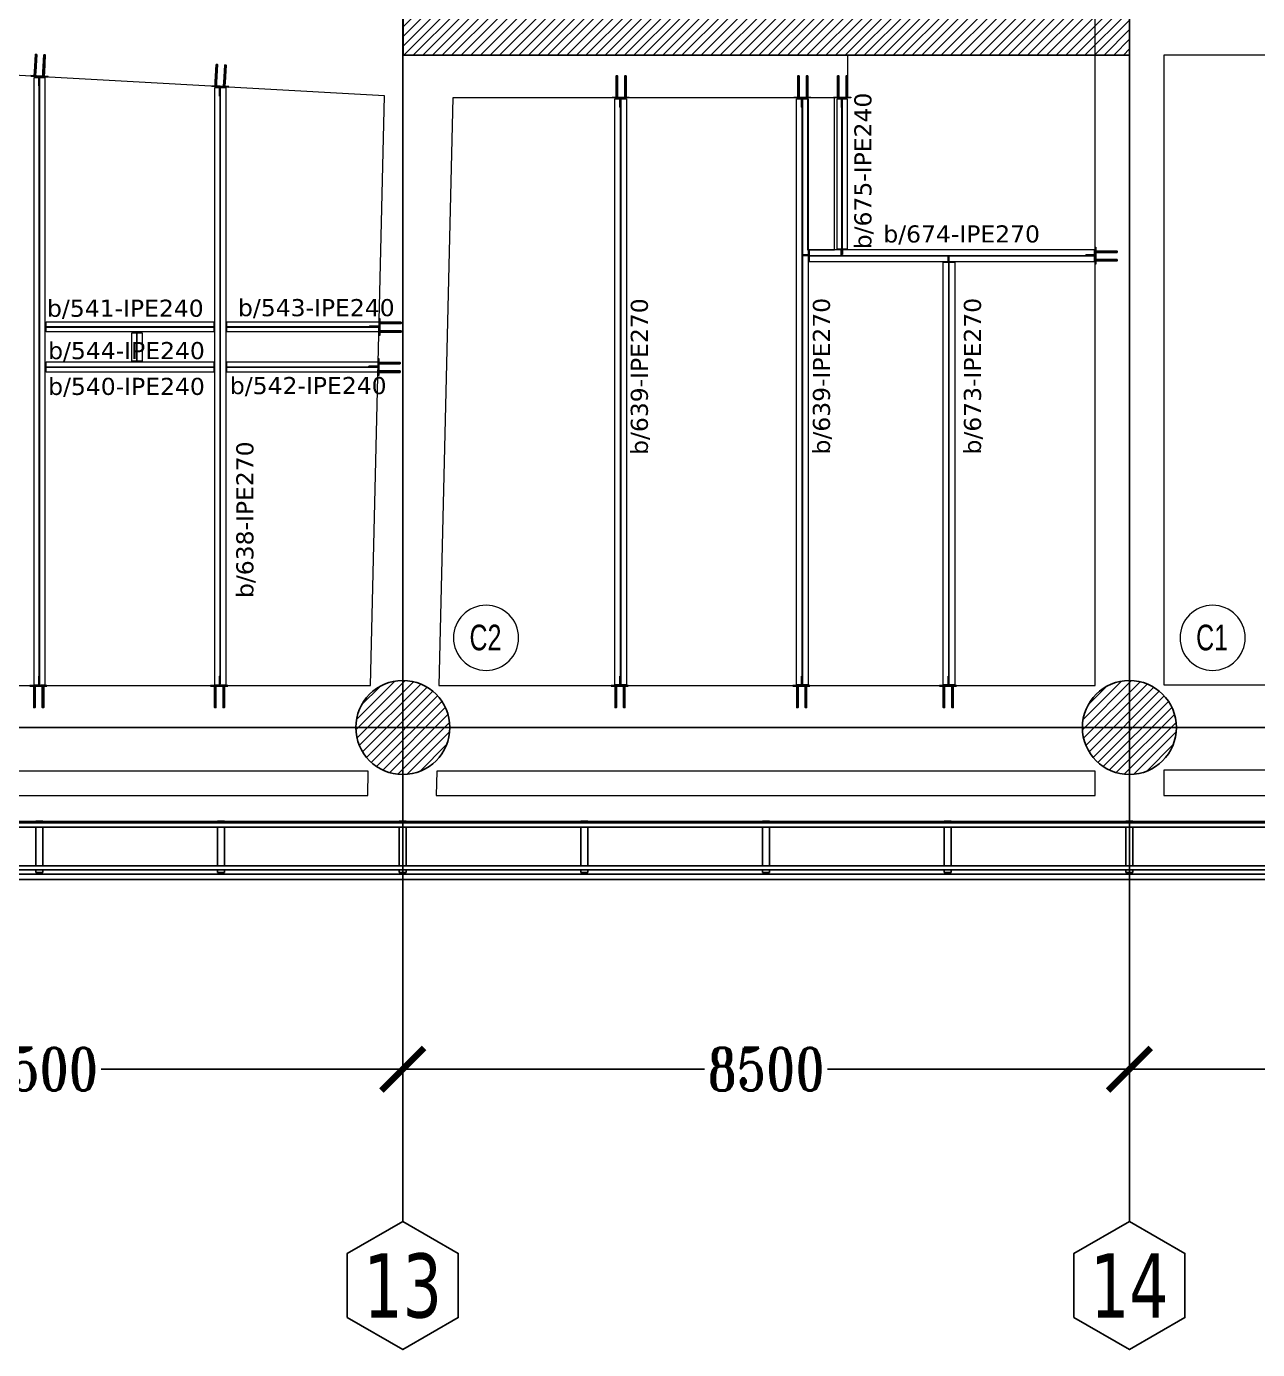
# Model space of a CAD drawing. Header units: millimetres. Extents: x -2452 to 78744, y -21906 to 33736.
# Drawn here: x 50744 to 65145, y -7280 to 8205 of the extents above; entities that cross this region are included whole.
import ezdxf
from ezdxf.enums import TextEntityAlignment as Align

# ---------------------------------------------------------------- set-up
doc = ezdxf.new("R2010")
doc.units = ezdxf.units.MM
doc.header["$LTSCALE"] = 0.9
for name, color, linetype, lineweight in [('0-3', 250, 'Continuous', 5), ('A_ALMA', 8, 'Continuous', 5), ('E_COLUMNAS-4', 1, 'Continuous', 25), ('E_TEXTO', 3, 'Continuous', 9), ('E_VIGAS', 8, 'Continuous', 9), ('E_VIGAS-1', 5, 'Continuous', 25), ('E_VIGAS-2', 10, 'Continuous', 25), ('HCB-PLATINA', 4, 'Continuous', 15), ('HCB-VIGAS', 4, 'Continuous', 15), ('VIGAS_HCB', 4, 'Continuous', 15)]:
    doc.layers.add(name, color=color, linetype=linetype, lineweight=lineweight)
for name, color, linetype in [('COTAS', 8, 'Continuous'), ('HCB-ACH_PANT', 253, 'Continuous'), ('HCB-ANCLAJE', 5, 'Continuous'), ('HCB-EJES', 1, 'Continuous'), ('HCB-ROTULOS', 2, 'Continuous'), ('HCB_PANTALLAS', 6, 'Continuous')]:
    doc.layers.add(name, color=color, linetype=linetype)
doc.layers.get('0-3').off()
doc.styles.add('Arial Narrow', font='', dxfattribs={"width": 0.85, "height": 0.3})
doc.styles.add('ROMANT', font='romant.shx', dxfattribs={"width": 0.8})
doc.styles.add('VERDANA', font='verdana.ttf')
doc.styles.get('Arial Narrow').set_extended_font_data('Arial Narrow')
doc.dimstyles.new('1.125', dxfattribs={"dimscale": 0, "dimtxt": 500, "dimasz": 500, "dimexe": 4, "dimexo": 4, "dimgap": 15, "dimtad": 0, "dimdec": 0, "dimzin": 4, "dimdsep": 46, "dimtxsty": 'ROMANT', "dimblk": 'ARCHTICK', "dimcen": -10, "dimclrd": 256, "dimclrt": 3, "dimadec": 0, "dimazin": 0, "dimtfac": 1, "dimtdec": 0, "dimtix": 1, "dimtmove": 0, "dimatfit": 0, "dimldrblk": 'OBLIQUE', "dimfxl": 0.05, "dimtolj": 1, "dimtzin": 0, "dimarcsym": 0})

# ---------------------------------------------------------------- blocks, each defined once
blk = doc.blocks.new('EST_SFM_VIGA-METALICA-SECCION-C - EST_SFM_VIGA-METALICA-UPN100-1527742-PLANTA DE PISO 14 N_E_ _56_55m')
at = {"layer": 'E_VIGAS-2'}
for p, q in [((34.044, 0.018), (-34.827, 0.018)), ((-34.827, -0.032), (34.044, -0.032))]:
    blk.add_line(p, q, dxfattribs=at)
blk = doc.blocks.new('EST_SFM_VIGA-METALICA-SECCION-C - EST_SFM_VIGA-METALICA-UPN100-1527772-PLANTA DE PISO 14 N_E_ _56_55m')
at = {"layer": 'E_VIGAS-2'}
for p, q in [((34.942, 0.032), (-34.929, 0.032)), ((-34.929, -0.018), (34.942, -0.018))]:
    blk.add_line(p, q, dxfattribs=at)
blk = doc.blocks.new('DCTIB_CNI_EST_MOD-1A-FAC_0001_rvt-2-PLANTA DE PISO 14 N_E_ _56_55m')
at = {"layer": 'E_VIGAS-1'}
for p, q in [((-27.454, 139.567), (-27.372, 139.567)), ((-27.454, 139.567), (-27.454, 139.545)), ((-27.372, 139.567), (-27.372, 139.545)), ((-25.328, 139.567), (-25.246, 139.567)), ((-25.328, 139.567), (-25.328, 139.545)), ((-25.246, 139.567), (-25.246, 139.545)), ((-23.203, 139.567), (-23.121, 139.567)), ((-23.203, 139.567), (-23.203, 139.545)), ((-23.121, 139.567), (-23.121, 139.545)), ((-21.078, 139.567), (-20.996, 139.567)), ((-21.078, 139.545), (-21.078, 139.567)), ((-20.996, 139.545), (-20.996, 139.567)), ((-18.953, 139.567), (-18.871, 139.567)), ((-18.953, 139.567), (-18.953, 139.545)), ((-18.871, 139.567), (-18.871, 139.545)), ((-16.828, 139.567), (-16.746, 139.567)), ((-16.828, 139.567), (-16.828, 139.545)), ((-16.746, 139.567), (-16.746, 139.545)), ((-14.703, 139.567), (-14.621, 139.567)), ((-14.703, 139.567), (-14.703, 139.545)), ((-14.621, 139.567), (-14.621, 139.545)), ((-27.454, 139.495), (-27.454, 139.045)), ((-27.372, 139.495), (-27.372, 139.045)), ((-25.328, 139.495), (-25.328, 139.045)), ((-25.246, 139.495), (-25.246, 139.045)), ((-23.203, 139.495), (-23.203, 139.045)), ((-23.121, 139.495), (-23.121, 139.045)), ((-21.078, 139.045), (-21.078, 139.495)), ((-20.996, 139.045), (-20.996, 139.495)), ((-18.953, 139.495), (-18.953, 139.045)), ((-18.871, 139.495), (-18.871, 139.045)), ((-16.828, 139.495), (-16.828, 139.045)), ((-16.746, 139.495), (-16.746, 139.045)), ((-14.703, 139.495), (-14.703, 139.045)), ((-14.621, 139.495), (-14.621, 139.045)), ((-9.977, 138.947), (-70.348, 138.947)), ((-27.454, 138.995), (-27.454, 138.967)), ((-27.454, 138.967), (-27.372, 138.967)), ((-27.454, 138.966), (-27.454, 138.967)), ((-27.426, 138.966), (-27.454, 138.966)), ((-27.415, 138.961), (-27.415, 138.966)), ((-27.415, 138.947), (-27.415, 138.961)), ((-27.41, 138.966), (-27.41, 138.961)), ((-27.41, 138.961), (-27.41, 138.947)), ((-27.372, 138.966), (-27.399, 138.966)), ((-27.372, 138.995), (-27.372, 138.967)), ((-27.372, 138.967), (-27.372, 138.966)), ((-25.328, 138.995), (-25.328, 138.967)), ((-25.328, 138.967), (-25.246, 138.967)), ((-25.328, 138.966), (-25.328, 138.967)), ((-25.3, 138.966), (-25.328, 138.966)), ((-25.29, 138.961), (-25.29, 138.966)), ((-25.29, 138.947), (-25.29, 138.961)), ((-25.285, 138.966), (-25.285, 138.961)), ((-25.285, 138.961), (-25.285, 138.947)), ((-25.246, 138.966), (-25.274, 138.966)), ((-25.246, 138.995), (-25.246, 138.967)), ((-25.246, 138.967), (-25.246, 138.966)), ((-23.203, 138.995), (-23.203, 138.967)), ((-23.203, 138.967), (-23.121, 138.967)), ((-23.203, 138.966), (-23.203, 138.967)), ((-23.175, 138.966), (-23.203, 138.966)), ((-23.164, 138.961), (-23.164, 138.966)), ((-23.164, 138.947), (-23.164, 138.961)), ((-23.159, 138.966), (-23.159, 138.961)), ((-23.159, 138.961), (-23.159, 138.947)), ((-23.121, 138.966), (-23.149, 138.966)), ((-23.121, 138.995), (-23.121, 138.967)), ((-23.121, 138.967), (-23.121, 138.966)), ((-21.078, 138.967), (-21.078, 138.995)), ((-21.078, 138.966), (-21.078, 138.967)), ((-21.078, 138.967), (-20.996, 138.967)), ((-21.05, 138.966), (-21.078, 138.966)), ((-21.04, 138.961), (-21.04, 138.966)), ((-21.04, 138.947), (-21.04, 138.961)), ((-21.035, 138.966), (-21.035, 138.961)), ((-21.035, 138.961), (-21.035, 138.947)), ((-20.996, 138.966), (-21.024, 138.966)), ((-20.996, 138.967), (-20.996, 138.995)), ((-20.996, 138.967), (-20.996, 138.966)), ((-18.953, 138.995), (-18.953, 138.967)), ((-18.953, 138.967), (-18.871, 138.967)), ((-18.953, 138.966), (-18.953, 138.967)), ((-18.925, 138.966), (-18.953, 138.966)), ((-18.915, 138.961), (-18.915, 138.966)), ((-18.915, 138.947), (-18.915, 138.961)), ((-18.91, 138.966), (-18.91, 138.961)), ((-18.91, 138.961), (-18.91, 138.947)), ((-18.871, 138.966), (-18.899, 138.966)), ((-18.871, 138.995), (-18.871, 138.967)), ((-18.871, 138.967), (-18.871, 138.966)), ((-16.828, 138.995), (-16.828, 138.967)), ((-16.828, 138.967), (-16.746, 138.967)), ((-16.828, 138.966), (-16.828, 138.967)), ((-16.8, 138.966), (-16.828, 138.966)), ((-16.79, 138.961), (-16.79, 138.966)), ((-16.79, 138.947), (-16.79, 138.961)), ((-16.785, 138.966), (-16.785, 138.961)), ((-16.785, 138.961), (-16.785, 138.947)), ((-16.746, 138.966), (-16.774, 138.966)), ((-16.746, 138.995), (-16.746, 138.967)), ((-16.746, 138.967), (-16.746, 138.966)), ((-14.703, 138.995), (-14.703, 138.967)), ((-14.621, 138.967), (-14.703, 138.967)), ((-14.703, 138.967), (-14.621, 138.967)), ((-14.703, 138.966), (-14.703, 138.967)), ((-14.675, 138.966), (-14.703, 138.966)), ((-14.665, 138.961), (-14.665, 138.966)), ((-14.665, 138.947), (-14.665, 138.961)), ((-14.66, 138.966), (-14.66, 138.961)), ((-14.66, 138.961), (-14.66, 138.947)), ((-14.621, 138.966), (-14.649, 138.966)), ((-14.621, 138.995), (-14.621, 138.967)), ((-14.621, 138.967), (-14.621, 138.966)), ((-70.353, 138.882), (-9.971, 138.882))]:
    blk.add_line(p, q, dxfattribs=at)
for points, knots in [([(-27.415, 138.961), (-27.415, 138.962), (-27.415, 138.963), (-27.417, 138.965), (-27.419, 138.965), (-27.42, 138.966), (-27.421, 138.966), (-27.423, 138.966), (-27.424, 138.966), (-27.426, 138.966)], [0, 0, 0, 0, 0.285714, 0.428571, 0.571429, 0.678571, 0.732143, 0.785714, 1, 1, 1, 1]), ([(-27.426, 138.966), (-27.425, 138.966), (-27.423, 138.966), (-27.421, 138.966), (-27.419, 138.965), (-27.417, 138.964), (-27.415, 138.963), (-27.415, 138.962), (-27.415, 138.961)], [0, 0, 0, 0, 0.142857, 0.285714, 0.428571, 0.571429, 0.785714, 1, 1, 1, 1]), ([(-27.41, 138.961), (-27.41, 138.962), (-27.41, 138.963), (-27.408, 138.965), (-27.407, 138.965), (-27.405, 138.966), (-27.404, 138.966), (-27.402, 138.966), (-27.401, 138.966), (-27.399, 138.966)], [0, 0, 0, 0, 0.285714, 0.428571, 0.571429, 0.678571, 0.732143, 0.785714, 1, 1, 1, 1]), ([(-27.399, 138.966), (-27.4, 138.966), (-27.402, 138.966), (-27.404, 138.966), (-27.406, 138.965), (-27.408, 138.964), (-27.41, 138.963), (-27.41, 138.962), (-27.41, 138.961)], [0, 0, 0, 0, 0.142857, 0.285714, 0.428571, 0.571429, 0.785714, 1, 1, 1, 1]), ([(-25.29, 138.961), (-25.29, 138.962), (-25.29, 138.963), (-25.292, 138.965), (-25.293, 138.965), (-25.295, 138.966), (-25.296, 138.966), (-25.297, 138.966), (-25.299, 138.966), (-25.3, 138.966)], [0, 0, 0, 0, 0.285714, 0.428571, 0.571429, 0.678571, 0.732143, 0.785714, 1, 1, 1, 1]), ([(-25.3, 138.966), (-25.299, 138.966), (-25.298, 138.966), (-25.295, 138.966), (-25.293, 138.965), (-25.291, 138.964), (-25.29, 138.963), (-25.29, 138.962), (-25.29, 138.961)], [0, 0, 0, 0, 0.142857, 0.285714, 0.428571, 0.571429, 0.785714, 1, 1, 1, 1]), ([(-25.285, 138.961), (-25.285, 138.962), (-25.284, 138.963), (-25.283, 138.965), (-25.281, 138.965), (-25.28, 138.966), (-25.279, 138.966), (-25.277, 138.966), (-25.275, 138.966), (-25.274, 138.966)], [0, 0, 0, 0, 0.285714, 0.428571, 0.571429, 0.678571, 0.732143, 0.785714, 1, 1, 1, 1]), ([(-25.274, 138.966), (-25.275, 138.966), (-25.276, 138.966), (-25.279, 138.966), (-25.281, 138.965), (-25.283, 138.964), (-25.284, 138.963), (-25.285, 138.962), (-25.285, 138.961)], [0, 0, 0, 0, 0.142857, 0.285714, 0.428571, 0.571429, 0.785714, 1, 1, 1, 1]), ([(-23.164, 138.961), (-23.164, 138.962), (-23.165, 138.963), (-23.166, 138.965), (-23.168, 138.965), (-23.169, 138.966), (-23.17, 138.966), (-23.172, 138.966), (-23.174, 138.966), (-23.175, 138.966)], [0, 0, 0, 0, 0.285714, 0.428571, 0.571429, 0.678571, 0.732143, 0.785714, 1, 1, 1, 1]), ([(-23.175, 138.966), (-23.174, 138.966), (-23.173, 138.966), (-23.17, 138.966), (-23.168, 138.965), (-23.166, 138.964), (-23.165, 138.963), (-23.164, 138.962), (-23.164, 138.961)], [0, 0, 0, 0, 0.142857, 0.285714, 0.428571, 0.571429, 0.785714, 1, 1, 1, 1]), ([(-23.159, 138.961), (-23.159, 138.962), (-23.159, 138.963), (-23.157, 138.965), (-23.156, 138.965), (-23.154, 138.966), (-23.153, 138.966), (-23.152, 138.966), (-23.15, 138.966), (-23.149, 138.966)], [0, 0, 0, 0, 0.285714, 0.428571, 0.571429, 0.678571, 0.732143, 0.785714, 1, 1, 1, 1]), ([(-23.149, 138.966), (-23.15, 138.966), (-23.151, 138.966), (-23.154, 138.966), (-23.156, 138.965), (-23.158, 138.964), (-23.159, 138.963), (-23.159, 138.962), (-23.159, 138.961)], [0, 0, 0, 0, 0.142857, 0.285714, 0.428571, 0.571429, 0.785714, 1, 1, 1, 1]), ([(-21.05, 138.966), (-21.049, 138.966), (-21.048, 138.966), (-21.045, 138.966), (-21.043, 138.965), (-21.041, 138.964), (-21.04, 138.963), (-21.04, 138.962), (-21.04, 138.961)], [0, 0, 0, 0, 0.142857, 0.285714, 0.428571, 0.571429, 0.785714, 1, 1, 1, 1]), ([(-21.04, 138.961), (-21.04, 138.962), (-21.04, 138.963), (-21.042, 138.965), (-21.043, 138.965), (-21.045, 138.966), (-21.046, 138.966), (-21.047, 138.966), (-21.049, 138.966), (-21.05, 138.966)], [0, 0, 0, 0, 0.285714, 0.428571, 0.571429, 0.678571, 0.732143, 0.785714, 1, 1, 1, 1]), ([(-21.024, 138.966), (-21.025, 138.966), (-21.026, 138.966), (-21.029, 138.966), (-21.031, 138.965), (-21.033, 138.964), (-21.034, 138.963), (-21.035, 138.962), (-21.035, 138.961)], [0, 0, 0, 0, 0.142857, 0.285714, 0.428571, 0.571429, 0.785714, 1, 1, 1, 1]), ([(-21.035, 138.961), (-21.035, 138.962), (-21.034, 138.963), (-21.033, 138.965), (-21.031, 138.965), (-21.03, 138.966), (-21.029, 138.966), (-21.027, 138.966), (-21.025, 138.966), (-21.024, 138.966)], [0, 0, 0, 0, 0.285714, 0.428571, 0.571429, 0.678571, 0.732143, 0.785714, 1, 1, 1, 1]), ([(-18.915, 138.961), (-18.915, 138.962), (-18.915, 138.963), (-18.917, 138.965), (-18.918, 138.965), (-18.92, 138.966), (-18.921, 138.966), (-18.922, 138.966), (-18.924, 138.966), (-18.925, 138.966)], [0, 0, 0, 0, 0.285714, 0.428571, 0.571429, 0.678571, 0.732143, 0.785714, 1, 1, 1, 1]), ([(-18.925, 138.966), (-18.924, 138.966), (-18.923, 138.966), (-18.92, 138.966), (-18.918, 138.965), (-18.916, 138.964), (-18.915, 138.963), (-18.915, 138.962), (-18.915, 138.961)], [0, 0, 0, 0, 0.142857, 0.285714, 0.428571, 0.571429, 0.785714, 1, 1, 1, 1]), ([(-18.91, 138.961), (-18.91, 138.962), (-18.909, 138.963), (-18.908, 138.965), (-18.906, 138.965), (-18.905, 138.966), (-18.904, 138.966), (-18.902, 138.966), (-18.9, 138.966), (-18.899, 138.966)], [0, 0, 0, 0, 0.285714, 0.428571, 0.571429, 0.678571, 0.732143, 0.785714, 1, 1, 1, 1]), ([(-18.899, 138.966), (-18.9, 138.966), (-18.901, 138.966), (-18.904, 138.966), (-18.906, 138.965), (-18.908, 138.964), (-18.909, 138.963), (-18.91, 138.962), (-18.91, 138.961)], [0, 0, 0, 0, 0.142857, 0.285714, 0.428571, 0.571429, 0.785714, 1, 1, 1, 1]), ([(-16.79, 138.961), (-16.79, 138.962), (-16.79, 138.963), (-16.792, 138.965), (-16.793, 138.965), (-16.795, 138.966), (-16.796, 138.966), (-16.797, 138.966), (-16.799, 138.966), (-16.8, 138.966)], [0, 0, 0, 0, 0.285714, 0.428571, 0.571429, 0.678571, 0.732143, 0.785714, 1, 1, 1, 1]), ([(-16.8, 138.966), (-16.799, 138.966), (-16.798, 138.966), (-16.795, 138.966), (-16.793, 138.965), (-16.791, 138.964), (-16.79, 138.963), (-16.79, 138.962), (-16.79, 138.961)], [0, 0, 0, 0, 0.142857, 0.285714, 0.428571, 0.571429, 0.785714, 1, 1, 1, 1]), ([(-16.785, 138.961), (-16.785, 138.962), (-16.784, 138.963), (-16.783, 138.965), (-16.781, 138.965), (-16.78, 138.966), (-16.779, 138.966), (-16.777, 138.966), (-16.775, 138.966), (-16.774, 138.966)], [0, 0, 0, 0, 0.285714, 0.428571, 0.571429, 0.678571, 0.732143, 0.785714, 1, 1, 1, 1]), ([(-16.774, 138.966), (-16.775, 138.966), (-16.776, 138.966), (-16.779, 138.966), (-16.781, 138.965), (-16.783, 138.964), (-16.784, 138.963), (-16.785, 138.962), (-16.785, 138.961)], [0, 0, 0, 0, 0.142857, 0.285714, 0.428571, 0.571429, 0.785714, 1, 1, 1, 1]), ([(-14.665, 138.961), (-14.665, 138.962), (-14.665, 138.963), (-14.667, 138.965), (-14.668, 138.965), (-14.67, 138.966), (-14.671, 138.966), (-14.672, 138.966), (-14.674, 138.966), (-14.675, 138.966)], [0, 0, 0, 0, 0.285714, 0.428571, 0.571429, 0.678571, 0.732143, 0.785714, 1, 1, 1, 1]), ([(-14.675, 138.966), (-14.674, 138.966), (-14.673, 138.966), (-14.67, 138.966), (-14.668, 138.965), (-14.666, 138.964), (-14.665, 138.963), (-14.665, 138.962), (-14.665, 138.961)], [0, 0, 0, 0, 0.142857, 0.285714, 0.428571, 0.571429, 0.785714, 1, 1, 1, 1]), ([(-14.66, 138.961), (-14.66, 138.962), (-14.659, 138.963), (-14.658, 138.965), (-14.656, 138.965), (-14.655, 138.966), (-14.654, 138.966), (-14.652, 138.966), (-14.65, 138.966), (-14.649, 138.966)], [0, 0, 0, 0, 0.285714, 0.428571, 0.571429, 0.678571, 0.732143, 0.785714, 1, 1, 1, 1]), ([(-14.649, 138.966), (-14.65, 138.966), (-14.651, 138.966), (-14.654, 138.966), (-14.656, 138.965), (-14.658, 138.964), (-14.659, 138.963), (-14.66, 138.962), (-14.66, 138.961)], [0, 0, 0, 0, 0.142857, 0.285714, 0.428571, 0.571429, 0.785714, 1, 1, 1, 1])]:
    blk.add_open_spline(points, degree=3, knots=knots, dxfattribs=at)
for name, p in [('EST_SFM_VIGA-METALICA-SECCION-C - EST_SFM_VIGA-METALICA-UPN100-1527742-PLANTA DE PISO 14 N_E_ _56_55m', (-39.77, 139.527)), ('EST_SFM_VIGA-METALICA-SECCION-C - EST_SFM_VIGA-METALICA-UPN100-1527772-PLANTA DE PISO 14 N_E_ _56_55m', (-40.169, 139.013))]:
    blk.add_blockref(name, p, dxfattribs=at)
blk = doc.blocks.new('CNI_TAG COLUMNAS CONCRETO MARCA - CNI_COLUMNA CONCRETO-582370-PLANTA DE PISO 14 N_E_ _56_55m')
at = {"layer": 'E_TEXTO'}
for start, end in [(360, 180), (180, 360)]:
    blk.add_arc((0.00026, -0.00015), 0.00254, start, end, dxfattribs=at)
blk = doc.blocks.new('CX-CONC')
at = {"layer": 'HCB-ANCLAJE'}
for points in [[(-50, -8), (-46, -6), (-42, -8), (-40, -8), (-38, -14), (-38, -52), (-38, -256), (-54, -256), (-54, -52), (-54, -14), (-52, -8)], [(50, -8), (54, -6), (58, -8), (60, -8), (62, -14), (62, -52), (62, -256), (46, -256), (46, -52), (46, -14), (48, -8)]]:
    blk.add_lwpolyline(points, close=True, dxfattribs=at)
at = {"layer": 'HCB-PLATINA'}
blk.add_lwpolyline([(-100, -6), (100, -6), (100, 0), (-100, 0)], close=True, dxfattribs=at)
blk = doc.blocks.new('_ArchTick')
at = {"color": 0, "linetype": 'ByBlock', "const_width": 0.15}
blk.add_lwpolyline([(-0.5, -0.5), (0.5, 0.5)], dxfattribs=at)
blk = doc.blocks.new('*D117')
at = {"layer": 'COTAS', "color": 0, "lineweight": -2, "transparency": 16777216}
for p, q in [((46646, -5776), (46646, -3996)), ((55146, -5776), (55146, -3996))]:
    blk.add_line(p, q, dxfattribs=at)
at = {"layer": 'COTAS', "lineweight": -2, "transparency": 16777216}
for p, q in [((46646, -4000), (50176, -4000)), ((55146, -4000), (51616, -4000))]:
    blk.add_line(p, q, dxfattribs=at)
at = {"layer": 'Defpoints', "color": 0, "transparency": 16777216}
for p in [(46646, -4000), (46646, -5780), (55146, -5780)]:
    blk.add_point(p, dxfattribs=at)
at = {"layer": 'COTAS', "lineweight": -2, "transparency": 16777216, "xscale": 500, "yscale": 500, "zscale": 500, "rotation": 180}
blk.add_blockref('_ArchTick', (46646, -4000), dxfattribs=at)
at = {"layer": 'COTAS', "lineweight": -2, "transparency": 16777216, "xscale": 500, "yscale": 500, "zscale": 500}
blk.add_blockref('_ArchTick', (55146, -4000), dxfattribs=at)
at = {"layer": 'COTAS', "color": 3, "transparency": 16777216, "insert": (50896, -4000), "char_height": 500, "attachment_point": 5, "style": 'ROMANT'}
blk.add_mtext('\\A1;8500', dxfattribs=at)
blk = doc.blocks.new('_Oblique')
at = {"color": 0, "linetype": 'ByBlock', "lineweight": -2}
blk.add_line((-0.5, -0.5), (0.5, 0.5), dxfattribs=at)
blk = doc.blocks.new('*D118')
at = {"layer": 'COTAS', "color": 0, "lineweight": -2, "transparency": 16777216}
for p, q in [((55146, -5776), (55146, -3996)), ((63646, -5776), (63646, -3996))]:
    blk.add_line(p, q, dxfattribs=at)
at = {"layer": 'COTAS', "lineweight": -2, "transparency": 16777216}
for p, q in [((55146, -4000), (58676, -4000)), ((63646, -4000), (60116, -4000))]:
    blk.add_line(p, q, dxfattribs=at)
at = {"layer": 'Defpoints', "color": 0, "transparency": 16777216}
for p in [(55146, -4000), (55146, -5780), (63646, -5780)]:
    blk.add_point(p, dxfattribs=at)
at = {"layer": 'COTAS', "lineweight": -2, "transparency": 16777216, "xscale": 500, "yscale": 500, "zscale": 500, "rotation": 180}
blk.add_blockref('_ArchTick', (55146, -4000), dxfattribs=at)
at = {"layer": 'COTAS', "lineweight": -2, "transparency": 16777216, "xscale": 500, "yscale": 500, "zscale": 500}
blk.add_blockref('_ArchTick', (63646, -4000), dxfattribs=at)
at = {"layer": 'COTAS', "color": 3, "transparency": 16777216, "insert": (59396, -4000), "char_height": 500, "attachment_point": 5, "style": 'ROMANT'}
blk.add_mtext('\\A1;8500', dxfattribs=at)
blk = doc.blocks.new('*D103')
at = {"layer": 'COTAS', "color": 0, "lineweight": -2, "transparency": 16777216}
for p, q in [((63646, -5776), (63646, -3996)), ((72146, -5776), (72146, -3996))]:
    blk.add_line(p, q, dxfattribs=at)
at = {"layer": 'COTAS', "lineweight": -2, "transparency": 16777216}
for p, q in [((63646, -4000), (67176, -4000)), ((72146, -4000), (68616, -4000))]:
    blk.add_line(p, q, dxfattribs=at)
at = {"layer": 'Defpoints', "color": 0, "transparency": 16777216}
for p in [(72146, -4000), (63646, -5780), (72146, -5780)]:
    blk.add_point(p, dxfattribs=at)
at = {"layer": 'COTAS', "lineweight": -2, "transparency": 16777216, "xscale": 500, "yscale": 500, "zscale": 500, "rotation": 180}
blk.add_blockref('_ArchTick', (63646, -4000), dxfattribs=at)
at = {"layer": 'COTAS', "lineweight": -2, "transparency": 16777216, "xscale": 500, "yscale": 500, "zscale": 500}
blk.add_blockref('_ArchTick', (72146, -4000), dxfattribs=at)
at = {"layer": 'COTAS', "color": 3, "transparency": 16777216, "insert": (67896, -4000), "char_height": 500, "attachment_point": 5, "style": 'ROMANT'}
blk.add_mtext('\\A1;8500', dxfattribs=at)

msp = doc.modelspace()

# ---------------------------------------------------------------- hatches: boundary and pattern name
at = {"layer": 'HCB-ACH_PANT'}
h = msp.add_hatch(dxfattribs=at)
h.set_pattern_fill('ANSI31', color=256, scale=25)
h.set_pattern_definition([(45, (-17030.31, -55448.78), (-56.1266, 56.1266), [])])
h.paths.add_polyline_path([(63649.3, 7870.2), (55149.3, 7870.2), (55149.3, 8370.2), (59549.3, 8370.2), (59549.3, 17130.2), (55149.3, 17130.2), (55149.3, 17630.2), (63649.3, 17630.2), (63649.3, 17130.2), (59949.3, 17130.2), (59949.3, 8370.2), (63649.3, 8370.2)])
h = msp.add_hatch(dxfattribs=at)
h.set_pattern_fill('ANSI31', color=256, scale=25)
h.set_pattern_definition([(45, (42500, -7e-12), (-56.1266, 56.1266), [])])
edge = h.paths.add_edge_path()
edge.add_arc((55146.2, 0), 550, 0, 360)
h = msp.add_hatch(dxfattribs=at)
h.set_pattern_fill('ANSI31', color=256, scale=25)
h.set_pattern_definition([(45, (51000, -7e-12), (-56.1266, 56.1266), [])])
edge = h.paths.add_edge_path()
edge.add_arc((63646.2, 0), 550, 0, 360)

# ---------------------------------------------------------------- linework, layer by layer
for points in [[(50886.8, 7508.9), (50886.8, 7618.9), (50892.8, 7618.9), (50892.8, 7508.9)], [(53002, 7390.7), (53002, 7500.7), (53008, 7500.7), (53008, 7390.7)], [(57692.9, 7260.1), (57692.9, 7370.1), (57686.9, 7370.1), (57686.9, 7260.1)], [(59817.9, 7260), (59817.9, 7370), (59811.9, 7370), (59811.9, 7260)], [(60283, 7260), (60283, 7370), (60277, 7370), (60277, 7260)], [(63137.4, 5525.9), (63247.4, 5525.9), (63247.4, 5531.9), (63137.4, 5531.9)], [(54760.6, 4692.3), (54870.6, 4692.3), (54870.6, 4698.3), (54760.6, 4698.3)], [(54749.3, 4222.3), (54859.3, 4222.3), (54859.3, 4228.3), (54749.3, 4228.3)], [(50892.8, 600.1), (50892.8, 490.1), (50886.8, 490.1), (50886.8, 600.1)], [(53008, 600.1), (53008, 490.1), (53002, 490.1), (53002, 600.1)], [(57692.9, 600.1), (57692.9, 490.1), (57686.9, 490.1), (57686.9, 600.1)], [(59817.9, 600.1), (59817.9, 490.1), (59811.9, 490.1), (59811.9, 600.1)], [(61532.9, 600.1), (61532.9, 490.1), (61526.9, 490.1), (61526.9, 600.1)]]:
    msp.add_lwpolyline(points, close=True)
at = {"layer": 'A_ALMA'}
for p, q in [((50892.9, 510), (50892.9, 7598.6)), ((50899.5, 510), (50899.5, 7598.6)), ((53008.1, 510), (53008.1, 7480.4)), ((53014.7, 510), (53014.7, 7480.4)), ((57692.9, 510), (57692.9, 7350.2)), ((57699.5, 510), (57699.5, 7350.2)), ((59817.9, 509.9), (59817.9, 7350)), ((59824.5, 509.9), (59824.5, 7350)), ((60283.1, 5600.1), (60283.1, 7360)), ((60289.3, 5600.1), (60289.3, 7360)), ((59898.7, 5525.9), (63236.2, 5525.9)), ((59898.7, 5519.3), (63236.2, 5519.3)), ((61532.9, 510), (61532.9, 5442.3)), ((61539.5, 510), (61539.5, 5442.3)), ((50974.7, 4691.9), (52934.9, 4691.9)), ((50974.7, 4685.7), (52934.9, 4685.7)), ((53089.9, 4692.3), (54858.6, 4692.3)), ((53089.9, 4686.1), (54858.6, 4686.1)), ((52034.2, 4289.2), (52034.2, 4619.2)), ((52040.4, 4289.2), (52040.4, 4619.2)), ((50974.7, 4222.3), (52934.9, 4222.3)), ((50974.7, 4216.1), (52934.9, 4216.1)), ((53089.9, 4222.3), (54846.9, 4222.3)), ((53089.9, 4216.1), (54846.9, 4216.1))]:
    msp.add_line(p, q, dxfattribs=at)
at = {"layer": 'E_COLUMNAS-4', "color": 6}
for centre in [(55146.2, 0), (63646.2, 0)]:
    msp.add_circle(centre, 550, dxfattribs=at)
at = {"layer": 'E_VIGAS'}
for points in [[(10247.2, 26595.9), (10247.2, -1095.9), (66047.4, -1095.8), (66047.4, 26595.9)], [(54767.3, 490.1), (54933.2, 7393.1), (46947.2, 7839.3), (46947.2, 490.1)], [(64047.5, 500), (65847.4, 500), (65847.4, 7870.2), (64047.4, 7870.2)], [(54743.3, -509.9), (46947.2, -509.9), (46947.2, -795.9), (54736.4, -795.9)], [(63247.5, -509.9), (55543.5, -509.9), (55536.6, -795.9), (63247.5, -795.9)], [(64047.5, -500), (64047.5, -795.9), (65847.4, -795.9), (65847.4, -500)]]:
    msp.add_lwpolyline(points, close=True, dxfattribs=at)
for points in [[(60347.2, 7870.2), (60347.2, 7870.2), (60346.2, 7370), (59881.2, 7370.2), (59881.2, 7370.2), (55732.8, 7370.1), (55567.5, 490.1), (63247.5, 490.1), (63247.4, 17130.2)], [(60196.2, 5590.9), (60196.2, 7370), (59881.2, 7370.2), (59881.2, 5590.1), (60196.2, 5590.1)]]:
    msp.add_lwpolyline(points, dxfattribs=at)
at = {"layer": 'HCB-EJES'}
for p, q in [((55146.2, -5780.2), (55146.2, 31280.5)), ((63646.2, -5780.2), (63646.2, 31280.5)), ((-952.1, 0), (77244.5, 0))]:
    msp.add_line(p, q, dxfattribs=at)
at = {"layer": 'HCB-ROTULOS'}
for points in [[(54496.7, -6905.2), (55146.2, -7280.2), (55795.7, -6905.2), (55795.7, -6155.2), (55146.2, -5780.2), (54496.7, -6155.2)], [(62996.7, -6905.2), (63646.2, -7280.2), (64295.7, -6905.2), (64295.7, -6155.2), (63646.2, -5780.2), (62996.7, -6155.2)]]:
    msp.add_lwpolyline(points, close=True, dxfattribs=at)
at = {"layer": 'HCB-VIGAS'}
for points in [[(60282.9, 5525.9), (60272.9, 5525.9), (60272.9, 5590.1), (60282.9, 5590.1)], [(60283.1, 5600.1), (60289.3, 5600.1), (60289.1, 5535.9), (60282.9, 5535.9)], [(59824.5, 5525.9), (59824.5, 5535.9), (59888.7, 5535.9), (59888.7, 5525.9)], [(59898.7, 5525.7), (59898.7, 5519.5), (59834.5, 5519.7), (59834.5, 5525.9)], [(61532.7, 5519.3), (61522.7, 5519.3), (61522.7, 5455.1), (61532.7, 5455.1)], [(61532.9, 5445.1), (61539.1, 5445.1), (61538.9, 5509.3), (61532.7, 5509.3)]]:
    msp.add_lwpolyline(points, close=True, dxfattribs=at)
at = {"layer": 'HCB_PANTALLAS'}
msp.add_lwpolyline([(63649.3, 7870.2), (55149.3, 7870.2), (55149.3, 8370.2), (59549.3, 8370.2), (59549.3, 17130.2), (55149.3, 17130.2), (55149.3, 17630.2), (63649.3, 17630.2), (63649.3, 17130.2), (59949.3, 17130.2), (59949.3, 8370.2), (63649.3, 8370.2)], close=True, dxfattribs=at)
at = {"layer": 'VIGAS_HCB'}
for points in [[(50828.7, 500.1), (50963.7, 500.1), (50963.7, 7604.9), (50828.7, 7604.9)], [(52943.9, 500.1), (53078.9, 500.1), (53078.9, 7486.7), (52943.9, 7486.7)], [(57628.7, 7360.1), (57763.7, 7360.1), (57763.7, 500.1), (57628.7, 500.1)], [(59753.7, 7360), (59888.7, 7360), (59888.7, 499.9), (59753.7, 499.9)], [(60226.8, 7360), (60346.8, 7360), (60346.2, 5600.1), (60226.2, 5600.1)], [(59898.7, 5455.1), (63237.5, 5455.1), (63237.5, 5590.1), (59898.7, 5590.1)], [(61468.7, 5445.1), (61603.7, 5445.1), (61603.7, 500.1), (61468.7, 500.1)], [(50974.7, 4749.2), (52934.9, 4749.2), (52934.9, 4629.2), (50974.7, 4629.2)], [(54866.8, 4629.2), (53089.9, 4629.2), (53089.9, 4749.2), (54866.8, 4749.2)], [(51977.4, 4619.2), (52097.4, 4619.2), (52097.4, 4289.2), (51977.4, 4289.2)], [(50974.7, 4279.2), (52934.9, 4279.2), (52934.9, 4159.2), (50974.7, 4159.2)], [(54855.5, 4159.2), (53089.9, 4159.2), (53089.9, 4279.2), (54855.5, 4279.2)]]:
    msp.add_lwpolyline(points, close=True, dxfattribs=at)

# ---------------------------------------------------------------- block references
at = {"rotation": 176.8317488168268}
for p in [(50896.5, 7618.6), (53011.7, 7500.5)]:
    msp.add_blockref('CX-CONC', p, dxfattribs=at)
at = {"xscale": -1}
for p, rotation in [((57696.2, 7370.1), 180), ((59821.2, 7370), 180), ((60286.3, 7370), 180), ((63247.4, 5522.6), 90), ((54870.6, 4689), 90), ((54859.3, 4219), 90)]:
    msp.add_blockref('CX-CONC', p, dxfattribs=dict(at, rotation=rotation))
for p in [(50883.3, 490.1), (52998.5, 490.1), (57683.3, 490.1), (59808.3, 490.1), (61523.3, 490.1)]:
    msp.add_blockref('CX-CONC', p)
at = {"layer": '0-3', "xscale": 1000.000000000014, "yscale": 1000.000000000014, "zscale": 1000.000000000014}
msp.add_blockref('DCTIB_CNI_EST_MOD-1A-FAC_0001_rvt-2-PLANTA DE PISO 14 N_E_ _56_55m', (78308.3, -140662.4), dxfattribs=at)
at = {"layer": 'E_TEXTO', "xscale": 150000.0000000019, "yscale": 150000.0000000019, "zscale": 150000.0000000019}
for p in [(56081.2, 1072.2), (64581.2, 1072.2)]:
    msp.add_blockref('CNI_TAG COLUMNAS CONCRETO MARCA - CNI_COLUMNA CONCRETO-582370-PLANTA DE PISO 14 N_E_ _56_55m', p, dxfattribs=at)

# ---------------------------------------------------------------- texts
at = {"layer": 'E_TEXTO', "char_height": 200, "width": 1206.139, "attachment_point": 1, "rotation": 90, "style": 'VERDANA'}
for s, insert in [('b/675-IPE240', (60428.6, 5597.6)), ('b/639-IPE270', (57813.5, 3190.9)), ('b/639-IPE270', (59943.5, 3195.9)), ('b/673-IPE270', (61710.3, 3195.9)), ('b/638-IPE270', (53198.6, 1516))]:
    msp.add_mtext(s, dxfattribs=dict(at, insert=insert))
at = {"layer": 'E_TEXTO', "attachment_point": 1}
for s, insert, char_height, width, style in [('b/674-IPE270', (60767.8, 5877.1), 200, 1206.139, 'VERDANA'), ('b/541-IPE240', (50984.4, 5007.6), 200, 1206.139, 'VERDANA'), ('b/543-IPE240', (53218.4, 5014.3), 200, 1206.139, 'VERDANA'), ('b/544-IPE240', (50998, 4511.8), 200, 1206.139, 'VERDANA'), ('b/540-IPE240', (50998, 4092.9), 200, 1206.139, 'VERDANA'), ('b/542-IPE240', (53123.9, 4102.4), 200, 1206.139, 'VERDANA'), ('C2', (55927, 1203.5), 300, 459.968, 'Arial Narrow'), ('C1', (64427, 1203.5), 300, 459.968, 'Arial Narrow')]:
    msp.add_mtext(s, dxfattribs=dict(at, insert=insert, char_height=char_height, width=width, style=style))
at = {"layer": 'HCB-ROTULOS', "color": 4, "style": 'VERDANA', "width": 0.7}
for s, p in [('13', (55146.2, -6530.2)), ('14', (63646.2, -6530.2))]:
    msp.add_text(s, height=750, dxfattribs=at).set_placement(p, align=Align.MIDDLE_CENTER)

# ---------------------------------------------------------------- dimensions: what is measured, and where the dimension line sits
at = {"layer": 'COTAS'}
for base, p1, p2, picture, middle in [((46646.2, -4000), (55146.2, -5780.2), (46646.2, -5780.2), '*D117', (50896.2, -4000)), ((55146.2, -4000), (63646.2, -5780.2), (55146.2, -5780.2), '*D118', (59396.2, -4000))]:
    dim = msp.add_linear_dim(base=base, p1=p1, p2=p2, dimstyle='1.125', override={"dimscale": 1}, dxfattribs=at)
    dim.commit()
    dim.dimension.update_dxf_attribs({"geometry": picture, "text_midpoint": middle})
dim = msp.add_linear_dim(base=(72146.2, -4000), p1=(63646.2, -5780.2), p2=(72146.2, -5780.2), angle=180, dimstyle='1.125', override={"dimscale": 1}, dxfattribs=at)
dim.commit()
dim.dimension.update_dxf_attribs({"geometry": '*D103', "text_midpoint": (67896.2, -4000)})

doc.saveas('drawing.dxf')
